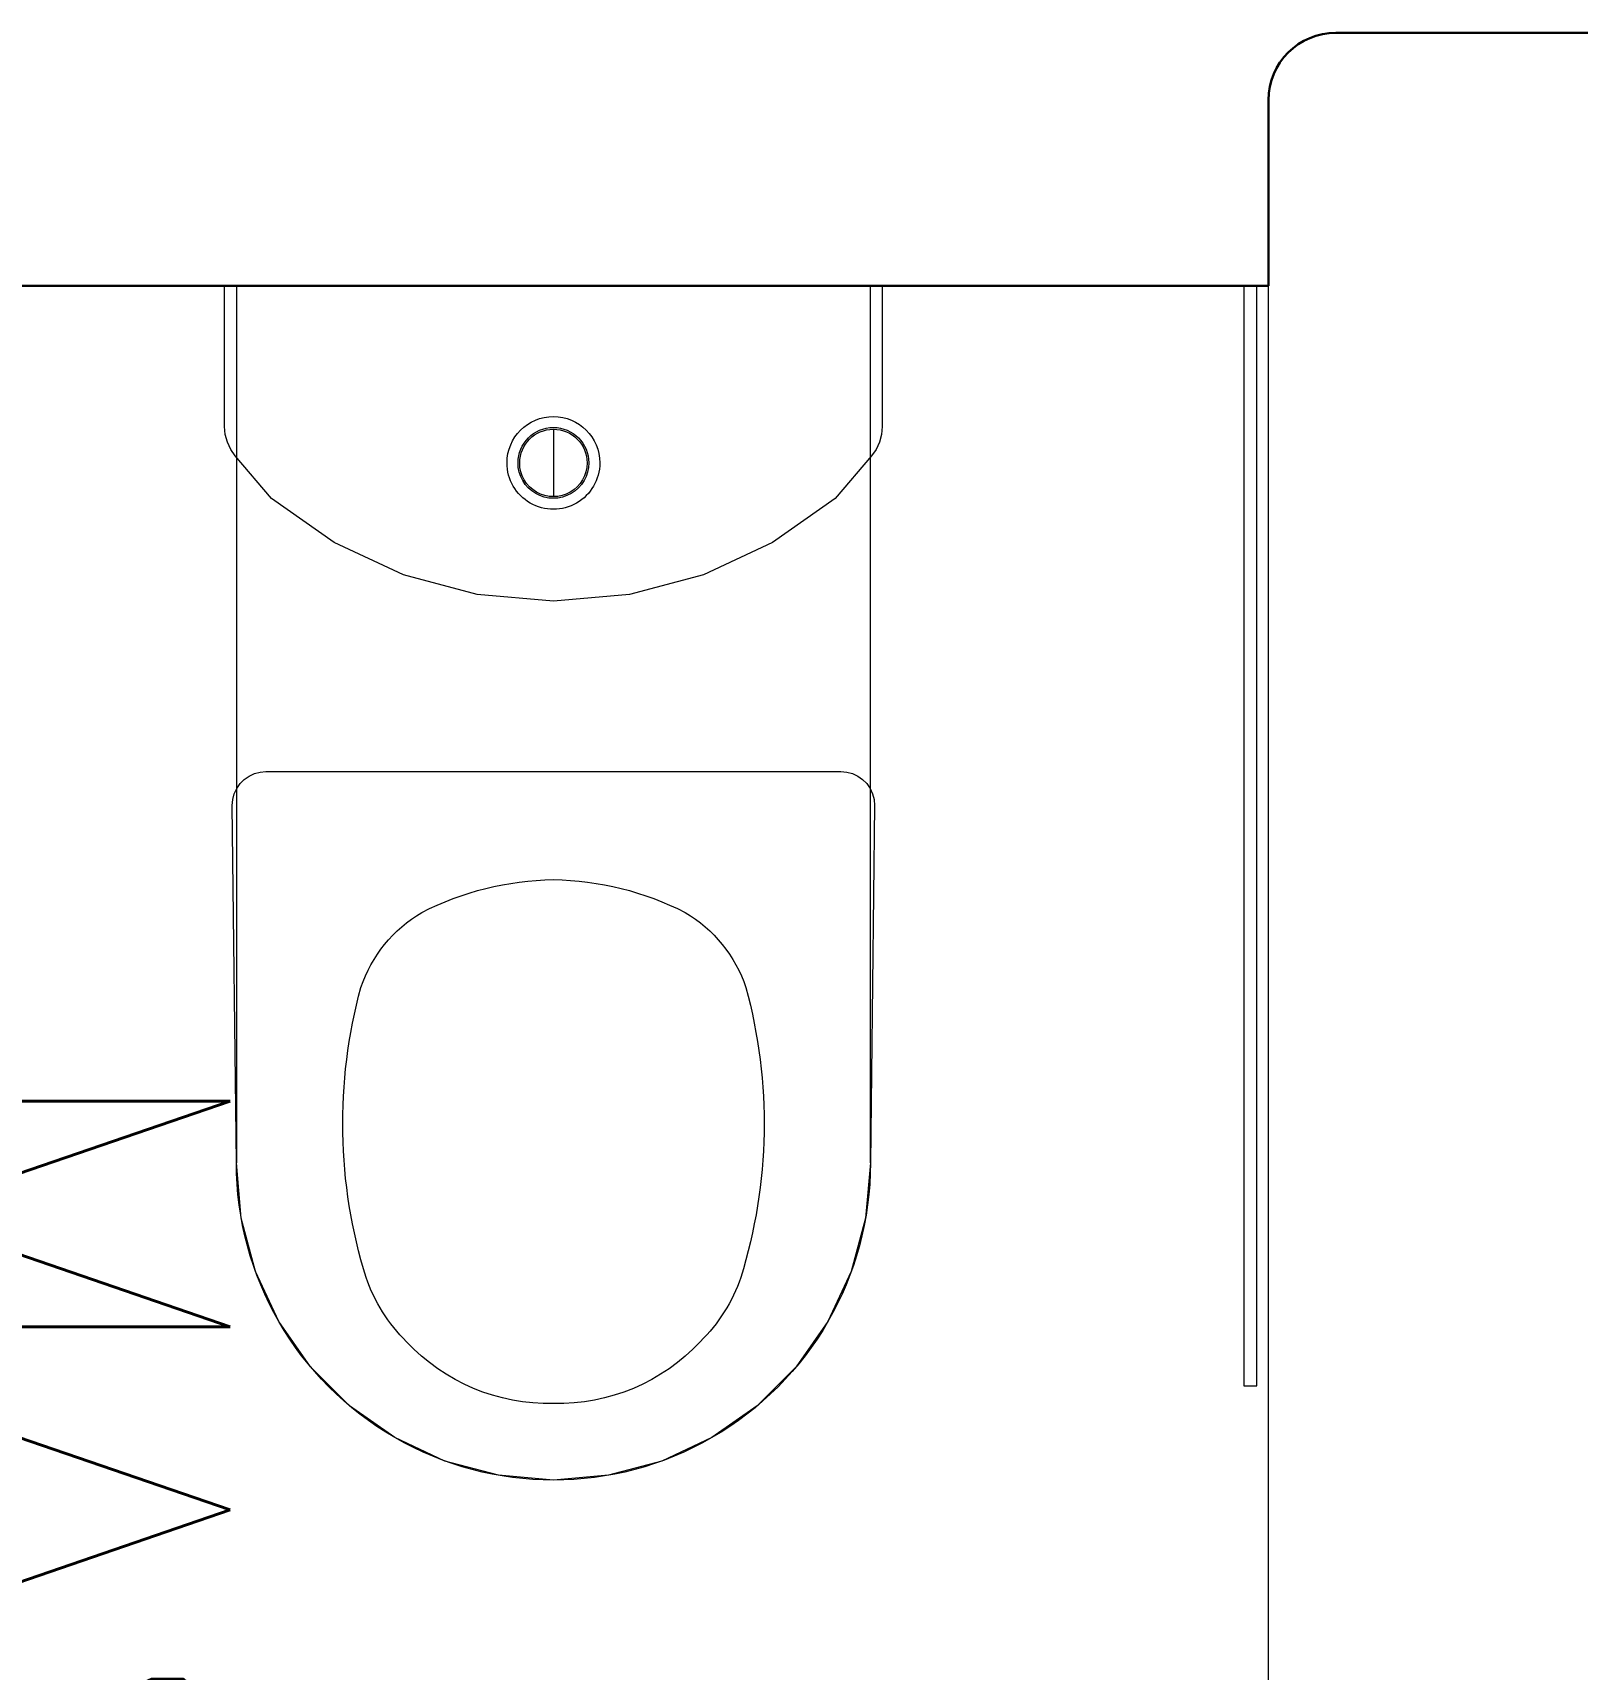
# Model space of a CAD drawing. Header units: metres. Extents: x -44 to 358, y -286 to 66.
# Drawn here: x -7.904 to -6.988, y -272.211 to -271.241 of the extents above; entities that cross this region are included whole.
import ezdxf

# ---------------------------------------------------------------- set-up
doc = ezdxf.new("R2010")
doc.units = ezdxf.units.M
doc.header["$LTSCALE"] = 0.3
for name, color, linetype, lineweight in [('A-WALL', 7, 'Continuous', 30), ('baños', 141, 'Continuous', 0), ('Columnas', 7, 'Continuous', 18)]:
    doc.layers.add(name, color=color, linetype=linetype, lineweight=lineweight)
doc.layers.add('TEXTOS', color=4, linetype='Continuous')

# ---------------------------------------------------------------- blocks, each defined once
blk = doc.blocks.new('Caroma_ToiletSuites')
at = {"layer": 'baños'}
for p, q in [((-32.65, 705.14), (-64.3, 696.66)), ((0, 708), (-32.65, 705.14)), ((32.65, 705.14), (0, 708)), ((64.3, 696.66), (32.65, 705.14)), ((-64.3, 696.66), (-94, 682.81)), ((94, 682.81), (64.3, 696.66)), ((-94, 682.81), (-120.84, 664.02)), ((120.84, 664.02), (94, 682.81)), ((-120.84, 664.02), (-144.02, 640.84)), ((144.02, 640.84), (120.84, 664.02)), ((-144.02, 640.84), (-162.81, 614)), ((162.81, 614), (144.02, 640.84)), ((-162.81, 614), (-176.66, 584.3)), ((176.66, 584.3), (162.81, 614)), ((-176.66, 584.3), (-185.14, 552.65)), ((185.14, 552.65), (176.66, 584.3)), ((-185.14, 552.65), (-188, 520)), ((188, 520), (185.14, 552.65)), ((-188, 520), (-190.5, 308)), ((-188, 0), (-188, 520)), ((188, 520), (188, 0)), ((190.5, 308), (188, 520)), ((-190.5, 308), (-190.2, 304.53)), ((-190.2, 304.53), (-189.29, 301.16)), ((-189.29, 301.16), (-187.82, 298)), ((187.82, 298), (189.29, 301.16)), ((189.29, 301.16), (190.2, 304.53)), ((190.2, 304.53), (190.5, 308)), ((-187.82, 298), (-185.82, 295.14)), ((-185.82, 295.14), (-183.36, 292.68)), ((-183.36, 292.68), (-180.5, 290.68)), ((180.5, 290.68), (183.36, 292.68)), ((183.36, 292.68), (185.82, 295.14)), ((185.82, 295.14), (187.82, 298)), ((-180.5, 290.68), (-177.34, 289.21)), ((-177.34, 289.21), (-173.97, 288.3)), ((-173.97, 288.3), (-170.5, 288)), ((-170.5, 288), (170.5, 288)), ((170.5, 288), (173.97, 288.3)), ((173.97, 288.3), (177.34, 289.21)), ((177.34, 289.21), (180.5, 290.68)), ((0, 187), (-45.15, 183.05)), ((45.15, 183.05), (0, 187)), ((-45.15, 183.05), (-88.93, 171.32)), ((88.93, 171.32), (45.15, 183.05)), ((-88.93, 171.32), (-130, 152.17)), ((130, 152.17), (88.93, 171.32)), ((-130, 152.17), (-167.12, 126.17)), ((167.12, 126.17), (130, 152.17)), ((-167.12, 126.17), (-188.68, 100.86)), ((188.68, 100.86), (167.12, 126.17)), ((0, 85), (0, 125)), ((-188.68, 100.86), (-191.38, 97)), ((191.38, 97), (188.68, 100.86)), ((-194.59, 88.19), (-195, 83.5)), ((-193.37, 92.73), (-194.59, 88.19)), ((-191.38, 97), (-193.37, 92.73)), ((193.37, 92.73), (191.38, 97)), ((194.59, 88.19), (193.37, 92.73)), ((195, 83.5), (194.59, 88.19)), ((-195, 83.5), (-195, 0)), ((195, 0), (195, 83.5)), ((-195, 0), (195, 0)), ((188, 0), (-188, 0))]:
    blk.add_line(p, q, dxfattribs=at)
for centre, radius, start, end in [((0, 520), 188, 0, 180), ((-2.7, 547.4), 115.24, 88.65652, 137.04039), ((2.7, 547.4), 115.24, 42.9609, 91.34146), ((-18.8, 556.1), 97.64, 134.33725, 160.9897), ((18.8, 556.1), 97.64, 19.00998, 45.66427), ((183, 496.7), 307.93, 162.77131, 195.21432), ((-183, 496.7), 307.93, 344.7852, 17.22859), ((-36.1, 442.4), 82.42, 198.76304, 239.35819), ((36.1, 442.4), 82.42, 300.64117, 341.23514), ((2.9, 529.9), 177.92, 242.91598, 269.06591), ((-2.9, 529.9), 177.92, 270.93391, 297.08355), ((0, 105), 27.5, 0, 180), ((0, 105), 21, 0, 180), ((0, 105), 20, 0, 180), ((0, 105), 27.5, 180, 0), ((0, 105), 21, 180, 0), ((0, 105), 20, 180, 0)]:
    blk.add_arc(centre, radius, start, end, dxfattribs=at)
blk = doc.blocks.new('A$C6528a993')
at = {"layer": 'A-WALL'}
for p, q in [((22.25, 4.5101), (22.25, 3.491)), ((22.29, 3.451), (22.4, 3.451)), ((22.4, 3.451), (22.4, 0.94008))]:
    blk.add_line(p, q, dxfattribs=at)
blk.add_arc((22.29, 3.491), 0.04, 180, 270, dxfattribs=at)
at = {"layer": 'baños'}
blk.add_line((24.3, 3.451), (22.4, 3.451), dxfattribs=at)
blk.add_lwpolyline([(22.4, 3.43644), (23.05213, 3.43644), (23.05213, 3.44419), (22.4, 3.44419)], close=True, dxfattribs=at)
at = {"layer": 'baños', "xscale": -0.000999999934791, "yscale": 0.000999999934791, "rotation": 270}
blk.add_blockref('Caroma_ToiletSuites', (22.4, 3.02695), dxfattribs=at)
at = {"layer": 'baños', "linetype": 'Continuous', "flags": 8}
for tag, p in [('MODELNUMBER', (17.48536, 20.48119, 0)), ('TRADENAME', (17.48536, 20.48115, 0)), ('PRODUCT', (17.48536, 20.48111, 0)), ('MATERIAL', (17.48536, 20.48106, 0)), ('MODELNUMBER', (18.6601, 20.48119, 0)), ('TRADENAME', (18.6601, 20.48115, 0)), ('PRODUCT', (18.6601, 20.48111, 0)), ('MATERIAL', (18.6601, 20.48106, 0))]:
    blk.add_attdef(tag, p, '', height=0.0000254, rotation=180.00008, dxfattribs=at)
at = {"layer": 'TEXTOS', "insert": (22.8499, 1.99006), "char_height": 0.195, "width": 1.8549735, "attachment_point": 7}
blk.add_mtext('{\\Fromans|c0;MASTER BATHROOM\\P2}', dxfattribs=at)

msp = doc.modelspace()

# ---------------------------------------------------------------- block references
at = {"layer": 'Columnas', "ltscale": 0.2, "rotation": 270}
msp.add_blockref('A$C6528a993', (-10.6218239, -248.9911924), dxfattribs=at)

doc.saveas('drawing.dxf')
